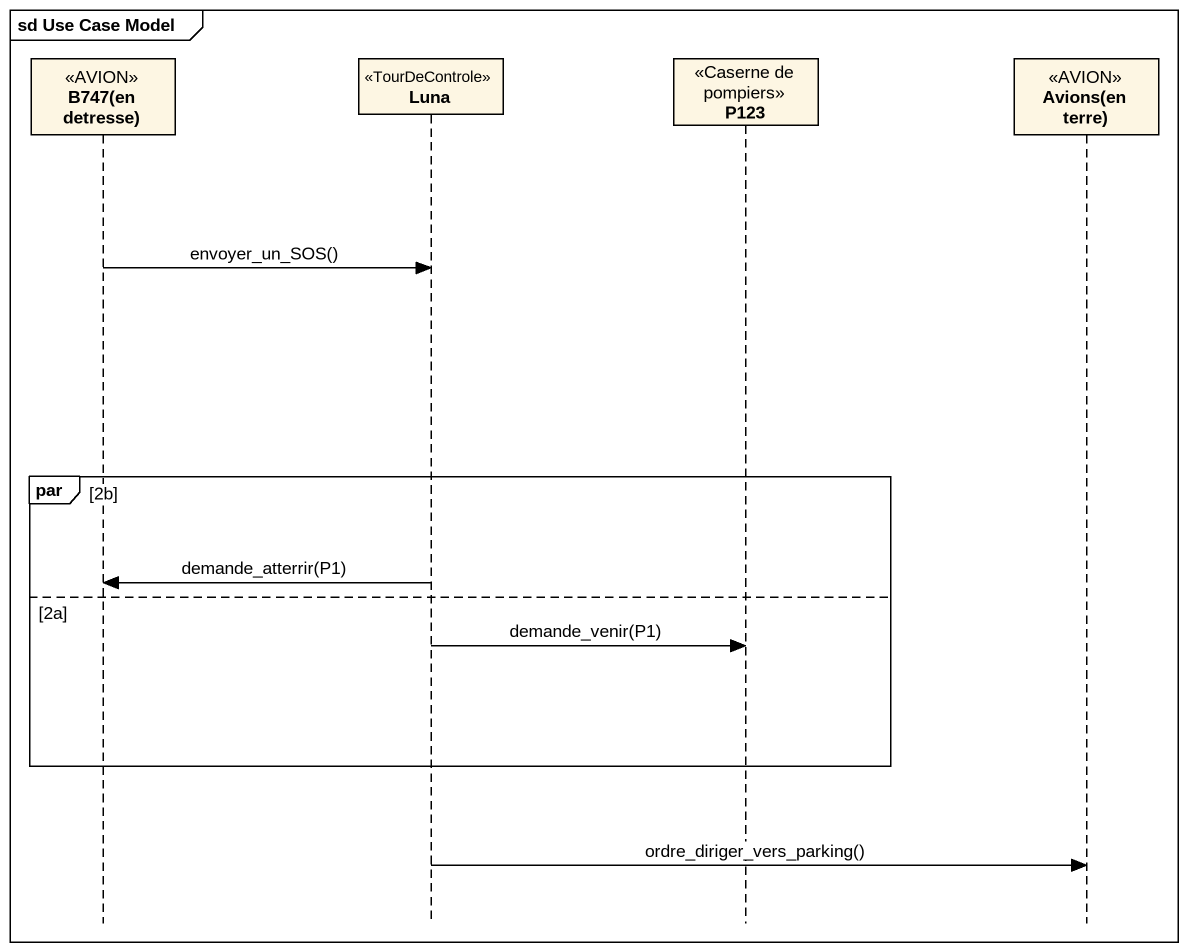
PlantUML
@startuml
mainframe sd Use Case Model
hide footbox
participant "B747(en detresse)" as B747_en_detresse <<AVION>>
participant Luna <<TourDeControle>>
participant P123 <<Caserne de pompiers>>
participant "Avions(en terre)" as Avions_en_terre <<AVION>>

B747_en_detresse -> Luna : envoyer_un_SOS()
par 2b
  Luna -> B747_en_detresse : demande_atterrir(P1)
else 2a
  Luna -> P123 : demande_venir(P1)
end
Luna -> Avions_en_terre : ordre_diriger_vers_parking()
@enduml
